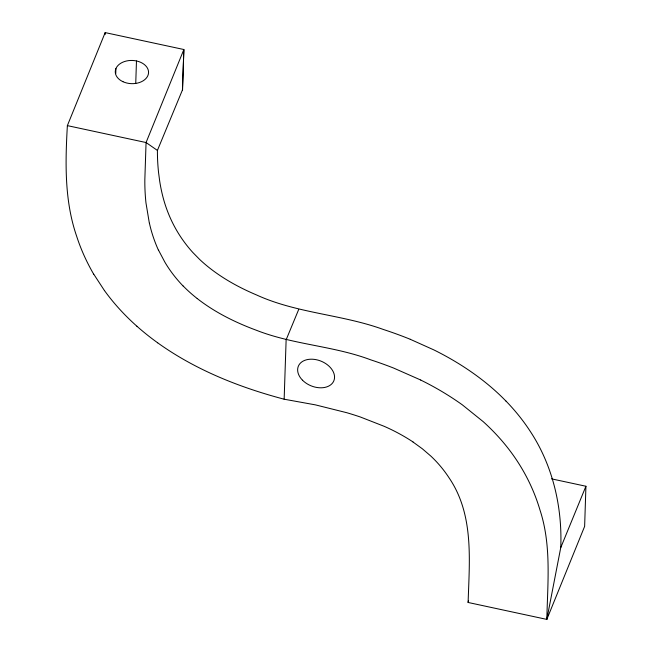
<?xml version="1.0" encoding="UTF-8"?>
<svg xmlns="http://www.w3.org/2000/svg" width="652" height="652" viewBox="0 0 652 652"><rect width="100%" height="100%" fill="white"/><g stroke="black" fill="none" stroke-linecap="round" stroke-linejoin="round"><path stroke-width="0.98" d="M410.271 339.284A287.654 199.455 22.3 0 0 383.327 329.464C342.031 314.435 296.896 313.376 256.709 295.03C240.075 288.005 224.035 279.3 209.789 268.151A117.686 81.598 22.3 0 1 199.618 259.414L192.805 252.471A124.793 86.537 22.3 0 1 184.011 241.664C173.848 227.801 166.586 211.867 162.503 195.184A260.303 180.49 22.3 0 1 159.683 181.06L158.55 172.438A357.198 247.678 22.3 0 1 157.417 150.416L182.568 89.642L183.864 49.519L105.168 32.6L67.368 125.624C65.249 162.641 64.385 200.775 76.683 236.317A251.664 174.5 22.3 0 0 93.701 274.223M413.026 442.023L422.374 448.812L430.842 456.09A107.564 74.589 22.3 0 1 441.005 466.897A118.354 82.07 22.3 0 1 448.975 477.688C474.2 514.73 469.391 560.182 468.12 602.472L546.832 619.4L560.744 547.647C562.415 506.906 552.709 465.21 530.035 431.021A195.315 135.429 22.3 0 0 505.936 401.029M105.102 34.605L105.168 32.6M115.754 73.619L115.917 68.623M135.746 83.366L136.472 60.97M551.486 478.845L585.928 486.253L584.632 526.376L546.832 619.4C547.615 582.937 551.592 545.431 539.986 510.027C533.613 488.47 523.197 468.152 509.595 450.263A190.506 132.095 22.3 0 0 483.254 421.689L462.333 404.843A211.713 146.806 22.3 0 0 420.727 380.059M413.075 441.983A136.447 94.613 22.3 0 0 384.069 426.269L360.279 416.97A242.348 168.045 22.3 0 0 346.685 412.683L315.438 404.876L284.15 399.211L286.13 339.822L298.706 309.439M182.43 89.992L183.864 49.519L146.064 142.543L144.842 179.569A359.252 249.105 22.3 0 0 145.958 202.821L149.357 223.237M468.12 602.472L468.503 600.484M560.744 547.647L585.928 486.253M67.368 125.624L146.064 142.543L157.409 150.416M284.15 399.211C239.406 387.386 195.592 369.977 157.784 342.903M410.263 339.301L433.882 349.912A216.089 149.838 22.3 0 1 461.412 365.34C477.492 375.552 492.643 387.345 505.911 401.037M420.744 380.026L393.629 368.062A292.422 202.764 22.3 0 0 370.752 359.847C333.653 345.837 293.213 344.745 256.35 330.254C235.331 322.455 214.94 312.398 197.206 298.543M136.871 326.204L136.741 326.09A201.175 139.495 22.3 0 1 104.483 290.588M183.171 285.992L183.253 286.073A116.252 80.612 22.3 0 0 197.157 298.494M104.467 290.596L93.774 274.215M158.517 250.148L164.793 262.014A128.909 89.389 22.3 0 0 183.082 285.992M157.702 342.838A203.065 140.808 22.3 0 1 136.871 326.204M158.42 250.156A198.159 137.409 22.3 0 1 149.43 223.237M302.512 380.206A19.201 13.317 22.3 0 0 333.718 381.102A19.201 13.317 22.3 0 0 312.047 359.203A19.201 13.317 22.3 0 0 302.512 380.206M122.975 81.704A16.642 11.606 1.8 0 0 148.542 72.853A16.642 11.606 1.8 0 0 124.239 61.63A16.642 11.606 1.8 0 0 122.975 81.704"/></g></svg>
